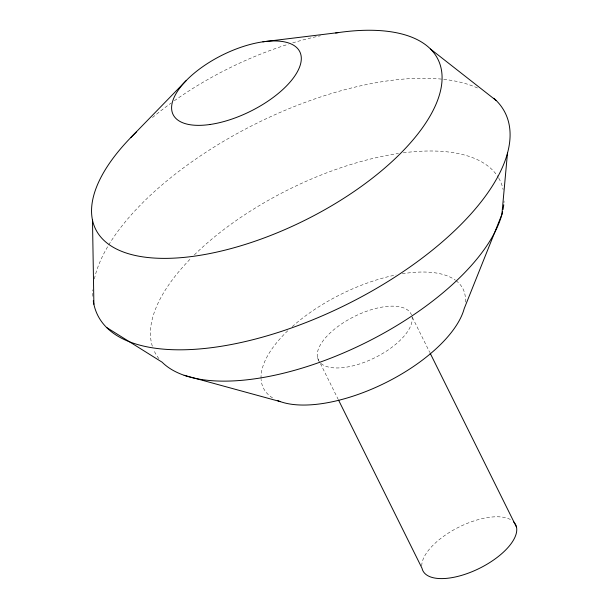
<?xml version="1.0" encoding="UTF-8"?>
<svg xmlns="http://www.w3.org/2000/svg" width="609" height="609" viewBox="0 0 609 609"><rect width="100%" height="100%" fill="white"/><g stroke="black" fill="none" stroke-linecap="round" stroke-linejoin="round"><path stroke-width="0.46" stroke-dasharray="3.04 2.28" d="M412.369 317.365L429.657 352.185M317.456 357.605L319.984 362.698M320.41 363.55L338.117 399.215M421.763 565.875A51.788 23.028 -26.4 0 1 458.212 527.47A51.788 23.028 -26.4 0 1 511.75 520.33M456.111 280.711A111.432 49.542 -26.4 0 1 465.352 302.11M272.573 397.913A111.432 49.542 -26.4 0 1 261.101 379.415M261.048 378.547A111.432 49.542 -26.4 0 1 288.224 330.337M292.251 326.63A111.432 49.542 -26.4 0 1 396.017 274.925M402.283 273.791A111.432 49.542 -26.4 0 1 455.395 280.186M411.95 316.513A51.788 23.028 -26.4 0 1 346.422 367.166A51.788 23.028 -26.4 0 1 334.942 328.791A51.788 23.028 -26.4 0 1 411.448 314.853M504.039 201.008A192.771 85.717 -26.4 0 1 503.932 202.873M158.934 358.617A192.771 85.717 -26.4 0 1 153.643 349.726M152.341 346.194A192.771 85.717 -26.4 0 1 191.18 258.071M194.355 254.897A192.771 85.717 -26.4 0 1 398.461 153.491M403.303 152.821A192.771 85.717 -26.4 0 1 498.291 177.394M498.779 178.201A192.771 85.717 -26.4 0 1 503.133 189.597M92.857 296.332A227.477 101.14 -26.4 0 1 92.873 289.77M94.387 278.968A227.477 101.14 -26.4 0 1 108.166 245.861M108.691 244.978A227.477 101.14 -26.4 0 1 284.662 110.488A227.477 101.14 -26.4 0 1 478.872 88.632M152.478 117.537A191.081 84.963 -26.4 0 1 171.304 102.929M174.341 100.751A191.081 84.963 -26.4 0 1 288.331 44.221M292.67 42.889A191.081 84.963 -26.4 0 1 320.425 35.771"/><path stroke-width="0.91" d="M507.48 153.125L501.885 214.452L464.172 308.702A111.432 49.542 -26.4 0 1 384.568 383.259A111.432 49.542 -26.4 0 1 277.658 400.577M130.714 137.649L186.103 80.692M262.89 41.823L338.254 32.604M184.108 375.289L280.49 401.674M106.56 327.452L162.116 362.188A192.771 85.717 -26.4 0 0 348.112 350.936A192.771 85.717 -26.4 0 0 502.615 211.506M430.51 49.04L496.289 100.607M430.076 353.037L516.508 527.15M338.535 400.067L422.014 568.235A51.788 23.028 -26.4 0 0 480.311 567.908A51.788 23.028 -26.4 0 0 513.623 521.867M92.492 220.115L93.893 304.264M503.75 204.761A192.771 85.717 -26.4 0 1 503.019 209.557M493.77 98.239A227.477 101.14 -26.4 0 1 349.84 302.901A227.477 101.14 -26.4 0 1 93.284 300.816M335.65 32.993A191.081 84.963 -26.4 0 1 419.54 131.765A191.081 84.963 -26.4 0 1 164.674 258.376A191.081 84.963 -26.4 0 1 136.386 131.978M210.029 124.487A70.697 31.432 -26.4 0 0 300.96 55.114A70.697 31.432 -26.4 0 0 198.389 69.868A70.697 31.432 -26.4 0 0 210.029 124.487"/></g></svg>
